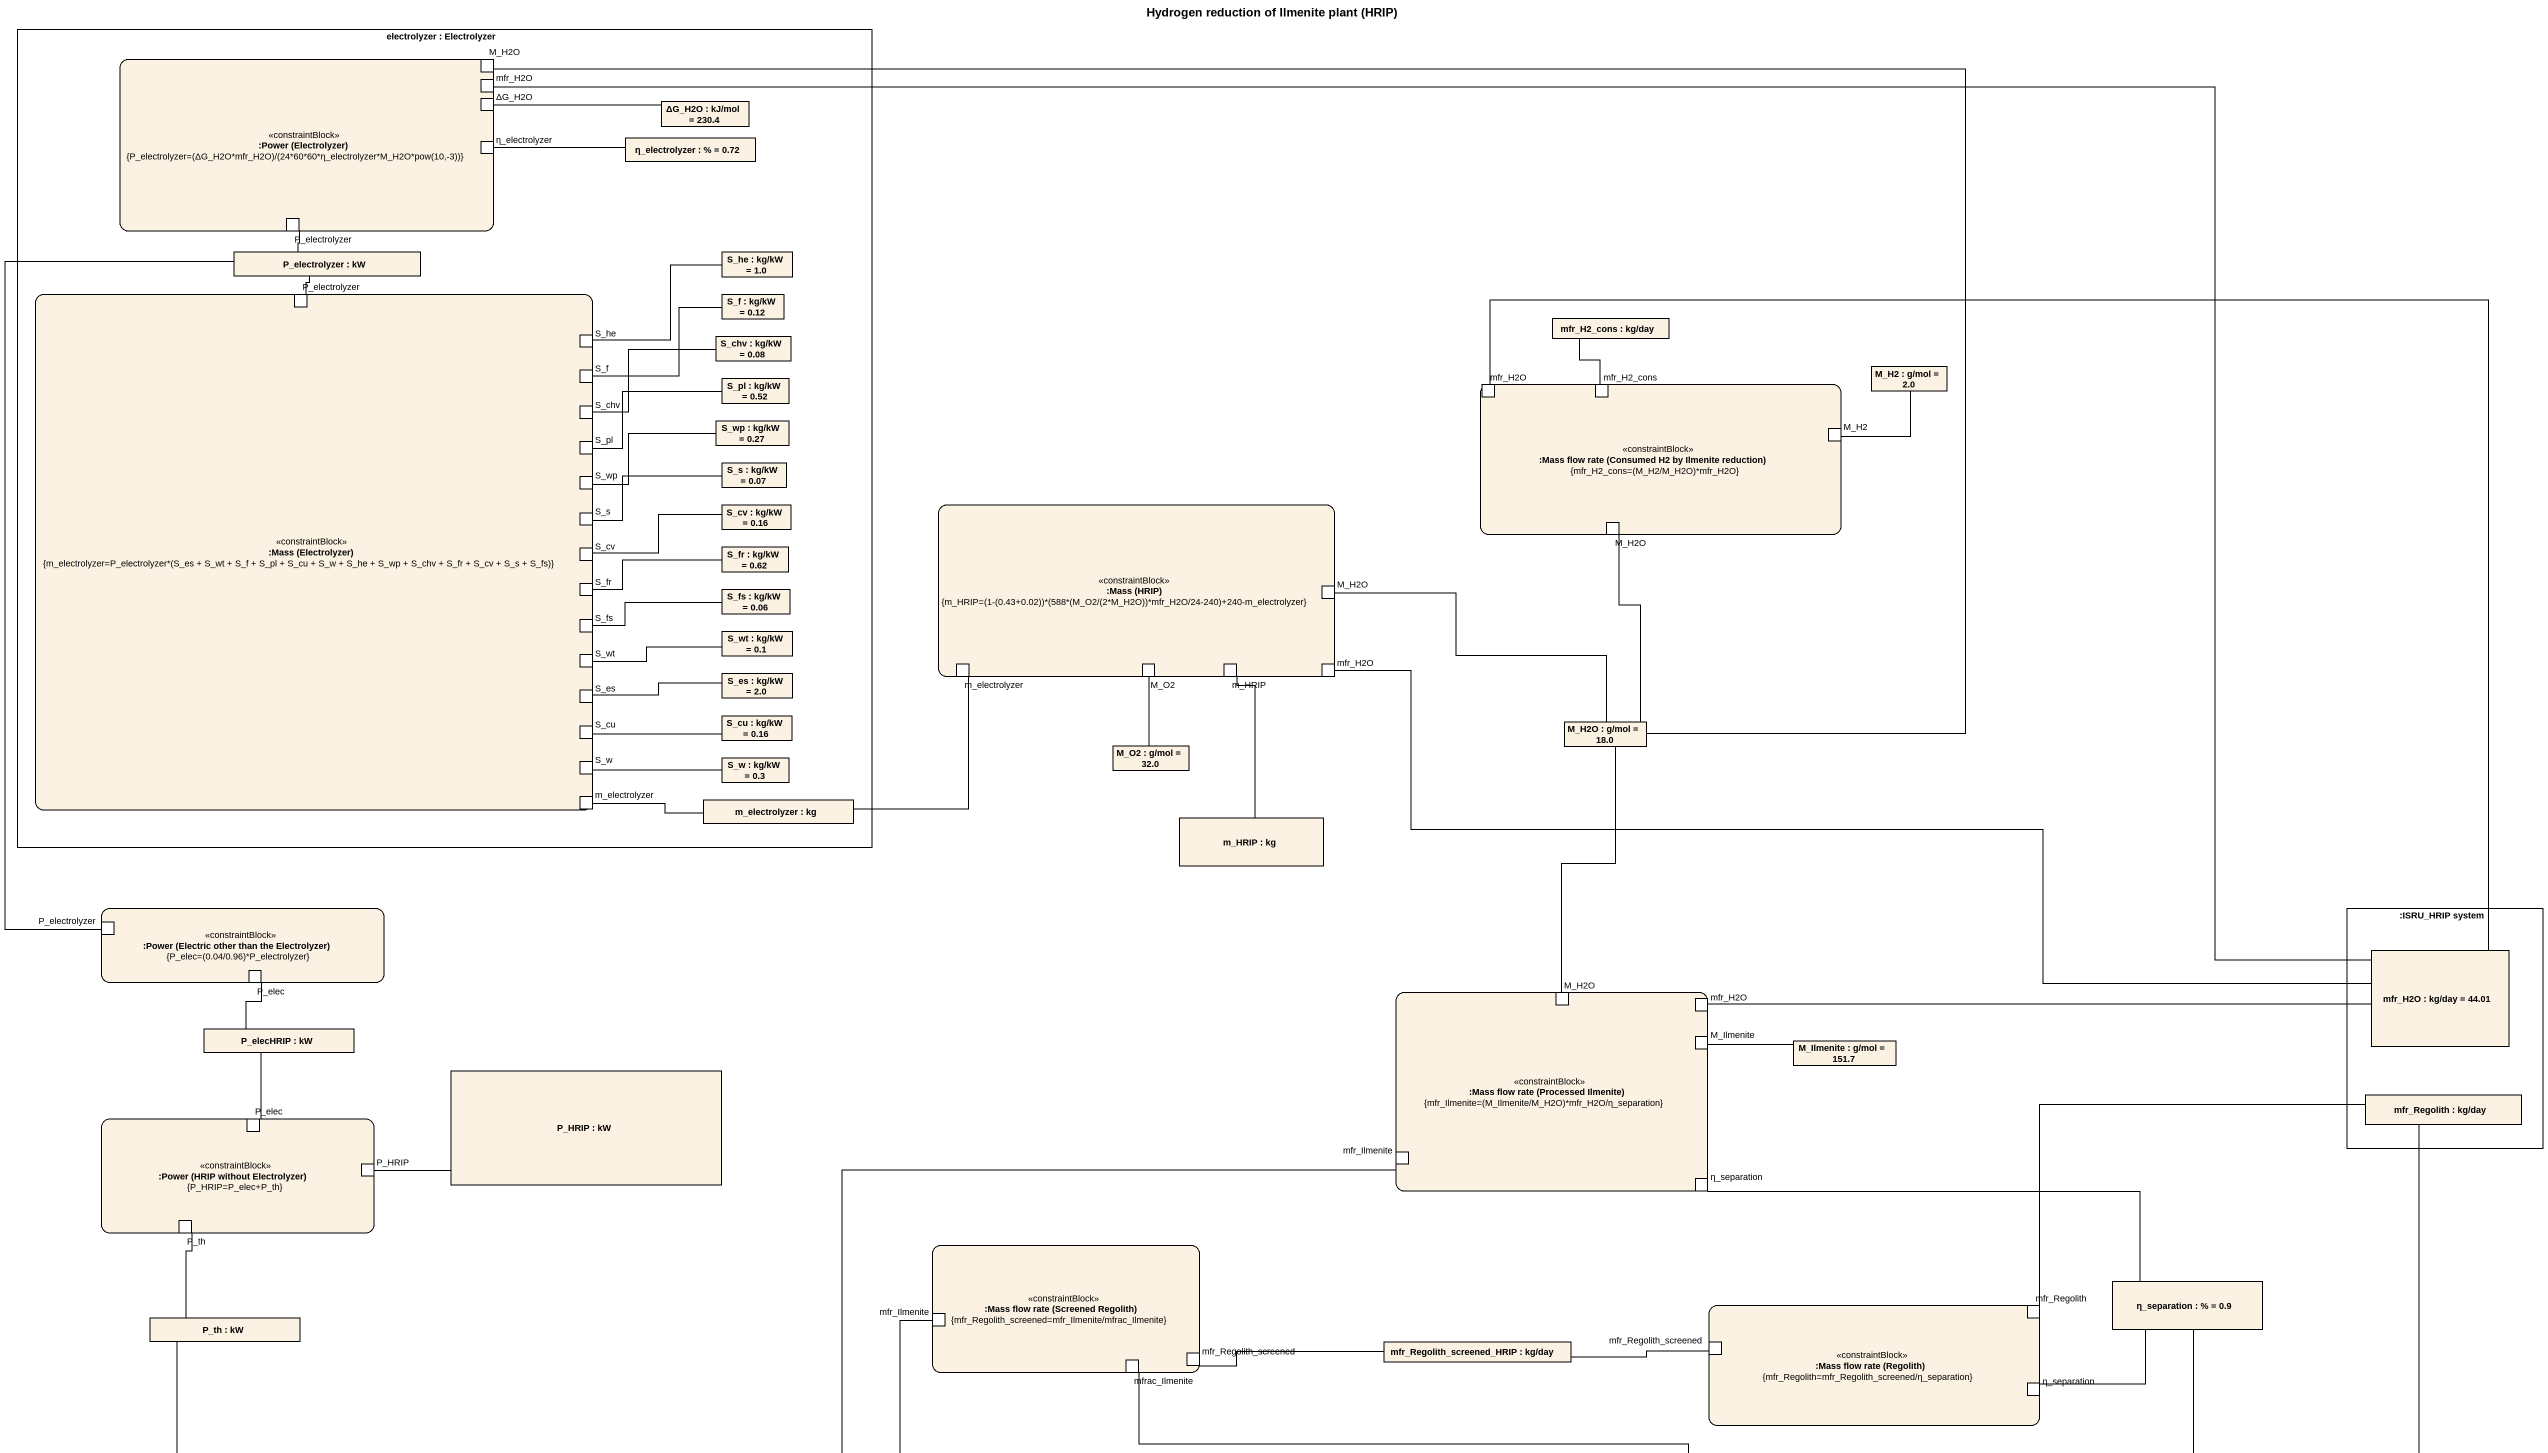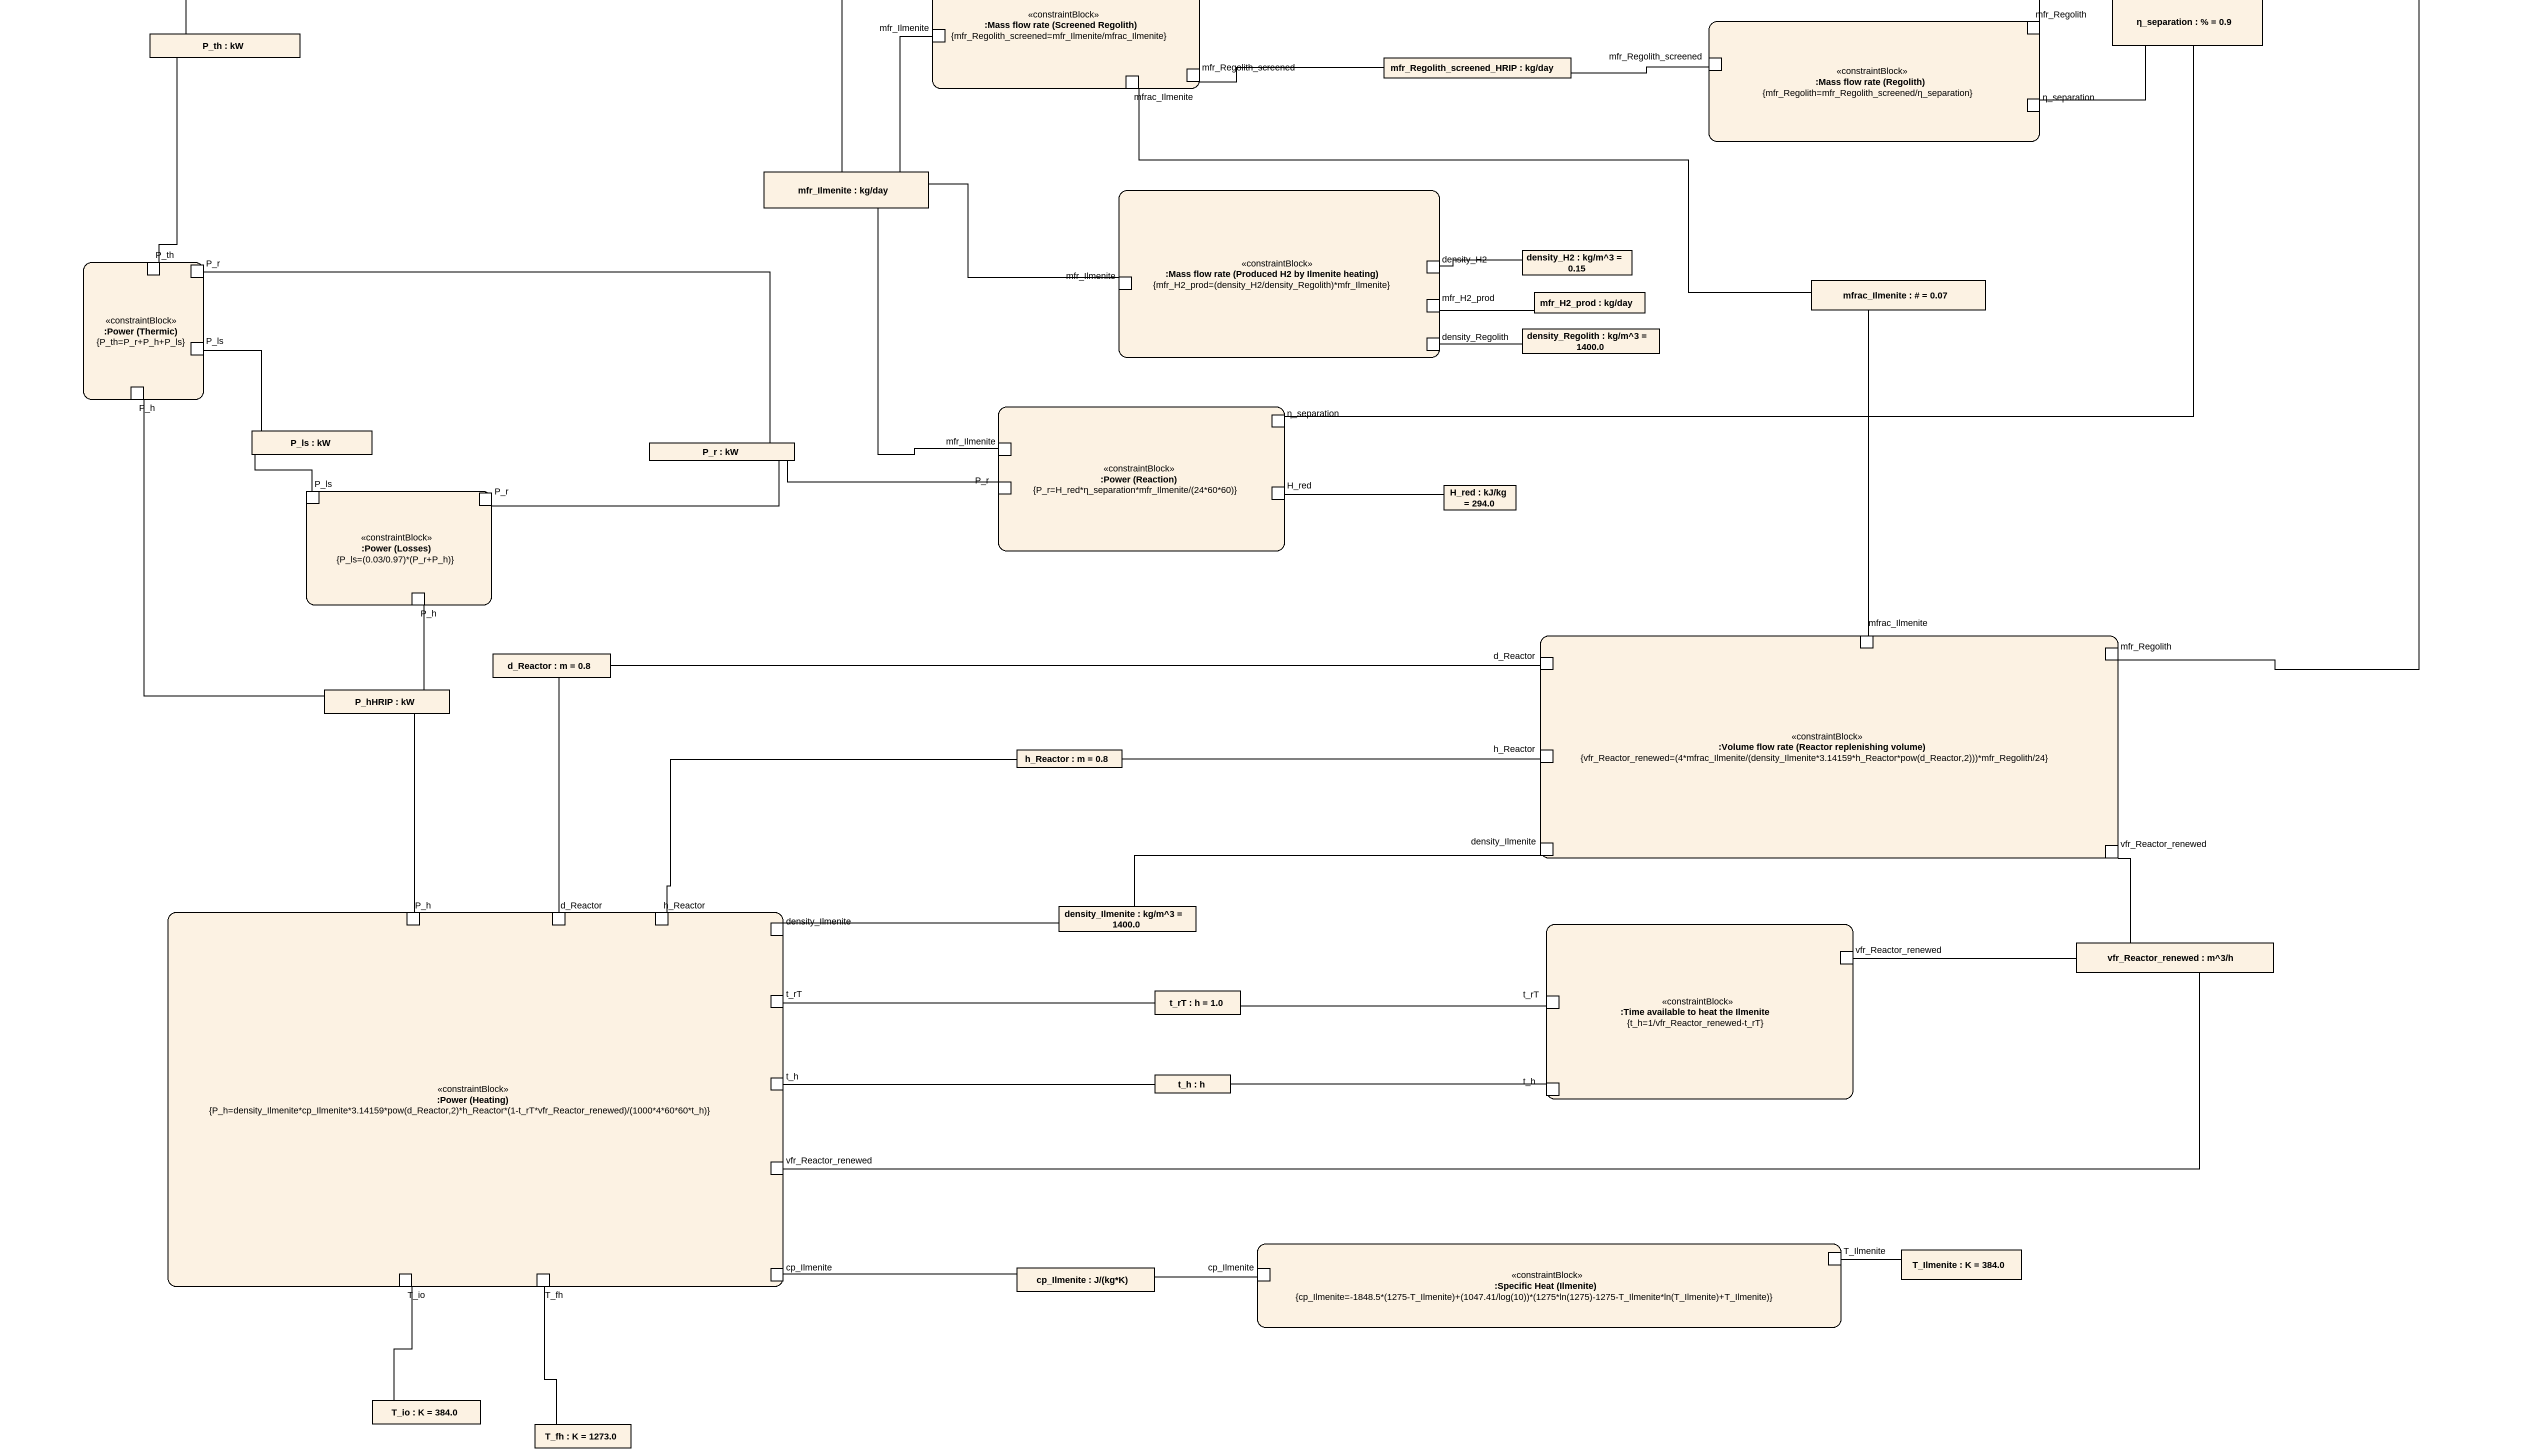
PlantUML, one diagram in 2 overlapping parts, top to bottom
@startuml
title Hydrogen reduction of Ilmenite plant (HRIP)
rectangle "electrolyzer : Electrolyzer" as electrolyzer {
  rectangle ":Power (Electrolyzer)\n{P_electrolyzer=(ΔG_H2O*mfr_H2O)/(24*60*60*η_electrolyzer*M_H2O*pow(10,-3))}" as Power_Electrolyzer <<constraintBlock>> {
    port mfr_H2O
    port M_H2O
    port ΔG_H2O
    port η_electrolyzer
    port P_electrolyzer
  }
  rectangle "ΔG_H2O : kJ/mol = 230.4" as ΔG_H2O_2
  rectangle "η_electrolyzer : % = 0.72" as η_electrolyzer_2
  rectangle "P_electrolyzer : kW" as P_electrolyzer_2
  rectangle "S_he : kg/kW = 1.0" as S_he
  rectangle ":Mass (Electrolyzer)\n{m_electrolyzer=P_electrolyzer*(S_es + S_wt + S_f + S_pl + S_cu + S_w + S_he + S_wp + S_chv + S_fr + S_cv + S_s + S_fs)}" as Mass_Electrolyzer <<constraintBlock>> {
    port "P_electrolyzer" as P_electrolyzer_3
    port "S_he" as S_he_2
    port "S_f" as S_f_2
    port "S_chv" as S_chv_2
    port "S_pl" as S_pl_2
    port "S_wp" as S_wp_2
    port "S_s" as S_s_2
    port S_fr
    port "S_cv" as S_cv_2
    port S_fs
    port S_wt
    port S_es
    port S_cu
    port S_w
    port "m_electrolyzer" as m_electrolyzer_2
  }
  rectangle "S_f : kg/kW = 0.12" as S_f
  rectangle "S_chv : kg/kW = 0.08" as S_chv
  rectangle "S_pl : kg/kW = 0.52" as S_pl
  rectangle "S_wp : kg/kW = 0.27" as S_wp
  rectangle "S_s : kg/kW = 0.07" as S_s
  rectangle "S_cv : kg/kW = 0.16" as S_cv
  rectangle "S_fr : kg/kW = 0.62" as S_fr_2
  rectangle "S_fs : kg/kW = 0.06" as S_fs_2
  rectangle "S_wt : kg/kW = 0.1" as S_wt_2
  rectangle "S_es : kg/kW = 2.0" as S_es_2
  rectangle "S_cu : kg/kW = 0.16" as S_cu_2
  rectangle "S_w : kg/kW = 0.3" as S_w_2
  rectangle "m_electrolyzer : kg" as m_electrolyzer_3
}
rectangle "mfr_H2_cons : kg/day" as mfr_H2_cons
rectangle ":Mass flow rate (Consumed H2 by Ilmenite reduction)\n{mfr_H2_cons=(M_H2/M_H2O)*mfr_H2O}" as Mass_flow_rate_Consumed_H2 <<constraintBlock>> {
  port "mfr_H2O" as mfr_H2O_2
  port "mfr_H2_cons" as mfr_H2_cons_2
  port "M_H2" as M_H2_2
  port "M_H2O" as M_H2O_2
}
rectangle "M_H2 : g/mol = 2.0" as M_H2
rectangle ":Mass (HRIP)\n{m_HRIP=(1-(0.43+0.02))*(588*(M_O2/(2*M_H2O))*mfr_H2O/24-240)+240-m_electrolyzer}" as Mass_HRIP <<constraintBlock>> {
  port "M_H2O" as M_H2O_3
  port m_electrolyzer
  port M_O2
  port m_HRIP
  port "mfr_H2O" as mfr_H2O_3
}
rectangle "M_H2O : g/mol = 18.0" as M_H2O_4
rectangle "M_O2 : g/mol = 32.0" as M_O2_2
rectangle "m_HRIP : kg" as m_HRIP_2
rectangle ":Power (Electric other than the Electrolyzer)\n{P_elec=(0.04/0.96)*P_electrolyzer}" as Power_Electric_other_than <<constraintBlock>> {
  port "P_electrolyzer" as P_electrolyzer_4
  port P_elec
}
rectangle ":ISRU_HRIP system" as ISRU_HRIP_system {
  rectangle "mfr_H2O : kg/day = 44.01" as mfr_H2O_4
  rectangle "mfr_Regolith : kg/day" as mfr_Regolith
}
rectangle ":Mass flow rate (Processed Ilmenite)\n{mfr_Ilmenite=(M_Ilmenite/M_H2O)*mfr_H2O/η_separation}" as Mass_flow_rate_Processed <<constraintBlock>> {
  port "M_H2O" as M_H2O_5
  port "mfr_H2O" as mfr_H2O_5
  port M_Ilmenite
  port mfr_Ilmenite
  port η_separation
}
rectangle "P_elecHRIP : kW" as P_elecHRIP
rectangle "M_Ilmenite : g/mol = 151.7" as M_Ilmenite_2
rectangle "P_HRIP : kW" as P_HRIP
rectangle ":Power (HRIP without Electrolyzer)\n{P_HRIP=P_elec+P_th}" as Power_HRIP_without <<constraintBlock>> {
  port "P_elec" as P_elec_2
  port "P_HRIP" as P_HRIP_2
  port P_th
}
rectangle ":Mass flow rate (Screened Regolith)\n{mfr_Regolith_screened=mfr_Ilmenite/mfrac_Ilmenite}" as Mass_flow_rate_Screened <<constraintBlock>> {
  port "mfr_Ilmenite" as mfr_Ilmenite_2
  port mfr_Regolith_screened
  port mfrac_Ilmenite
}
rectangle "P_th : kW" as P_th_2
rectangle ":Mass flow rate (Regolith)\n{mfr_Regolith=mfr_Regolith_screened/η_separation}" as Mass_flow_rate_Regolith <<constraintBlock>> {
  port "mfr_Regolith" as mfr_Regolith_2
  port "mfr_Regolith_screened" as mfr_Regolith_screened_2
  port "η_separation" as η_separation_3
}
rectangle "η_separation : % = 0.9" as η_separation_2
rectangle "mfr_Regolith_screened_HRIP : kg/day" as mfr_Regolith_screened_HRIP
rectangle "mfr_Ilmenite : kg/day" as mfr_Ilmenite_3
rectangle ":Mass flow rate (Produced H2 by Ilmenite heating)\n{mfr_H2_prod=(density_H2/density_Regolith)*mfr_Ilmenite}" as Mass_flow_rate_Produced_H2 <<constraintBlock>> {
  port density_H2
  port "mfr_Ilmenite" as mfr_Ilmenite_4
  port mfr_H2_prod
  port density_Regolith
}
rectangle ":Power (Thermic)\n{P_th=P_r+P_h+P_ls}" as Power_Thermic <<constraintBlock>> {
  port "P_th" as P_th_3
  port P_r
  port P_ls
  port P_h
}
rectangle "density_H2 : kg/m^3 = 0.15" as density_H2_2
rectangle "mfr_H2_prod : kg/day" as mfr_H2_prod_2
rectangle "mfrac_Ilmenite : # = 0.07" as mfrac_Ilmenite_2
rectangle "density_Regolith : kg/m^3 = 1400.0" as density_Regolith_2
rectangle ":Power (Reaction)\n{P_r=H_red*η_separation*mfr_Ilmenite/(24*60*60)}" as Power_Reaction <<constraintBlock>> {
  port "η_separation" as η_separation_4
  port "mfr_Ilmenite" as mfr_Ilmenite_5
  port "P_r" as P_r_4
  port H_red
}
rectangle "P_ls : kW" as P_ls_2
rectangle "P_r : kW" as P_r_2
rectangle ":Power (Losses)\n{P_ls=(0.03/0.97)*(P_r+P_h)}" as Power_Losses <<constraintBlock>> {
  port "P_ls" as P_ls_3
  port "P_r" as P_r_3
  port "P_h" as P_h_2
}
rectangle "H_red : kJ/kg = 294.0" as H_red_2
rectangle "d_Reactor : m = 0.8" as d_Reactor
rectangle ":Volume flow rate (Reactor replenishing volume)\n{vfr_Reactor_renewed=(4*mfrac_Ilmenite/(density_Ilmenite*3.14159*h_Reactor*pow(d_Reactor,2)))*mfr_Regolith/24}" as Volume_flow_rate_Reactor <<constraintBlock>> {
  port "mfrac_Ilmenite" as mfrac_Ilmenite_3
  port "mfr_Regolith" as mfr_Regolith_3
  port "d_Reactor" as d_Reactor_2
  port "h_Reactor" as h_Reactor_2
  port density_Ilmenite
  port vfr_Reactor_renewed
}
rectangle "P_hHRIP : kW" as P_hHRIP
rectangle "h_Reactor : m = 0.8" as h_Reactor
rectangle ":Power (Heating)\n{P_h=density_Ilmenite*cp_Ilmenite*3.14159*pow(d_Reactor,2)*h_Reactor*(1-t_rT*vfr_Reactor_renewed)/(1000*4*60*60*t_h)}" as Power_Heating <<constraintBlock>> {
  port "P_h" as P_h_3
  port "d_Reactor" as d_Reactor_3
  port "h_Reactor" as h_Reactor_3
  port "density_Ilmenite" as density_Ilmenite_2
  port t_rT
  port t_h
  port "vfr_Reactor_renewed" as vfr_Reactor_renewed_4
  port cp_Ilmenite
  port T_io
  port T_fh
}
rectangle "density_Ilmenite : kg/m^3 = 1400.0" as density_Ilmenite_3
rectangle ":Time available to heat the Ilmenite\n{t_h=1/vfr_Reactor_renewed-t_rT}" as Time_available_to_heat_the <<constraintBlock>> {
  port "vfr_Reactor_renewed" as vfr_Reactor_renewed_2
  port "t_rT" as t_rT_3
  port "t_h" as t_h_3
}
rectangle "vfr_Reactor_renewed : m^3/h" as vfr_Reactor_renewed_3
rectangle "t_rT : h = 1.0" as t_rT_2
rectangle "t_h : h" as t_h_2
rectangle "cp_Ilmenite : J/(kg*K)" as cp_Ilmenite_2
rectangle ":Specific Heat (Ilmenite)\n{cp_Ilmenite=-1848.5*(1275-T_Ilmenite)+(1047.41/log(10))*(1275*ln(1275)-1275-T_Ilmenite*ln(T_Ilmenite)+T_Ilmenite)}" as Specific_Heat_Ilmenite <<constraintBlock>> {
  port "cp_Ilmenite" as cp_Ilmenite_3
  port T_Ilmenite
}
rectangle "T_Ilmenite : K = 384.0" as T_Ilmenite_2
rectangle "T_io : K = 384.0" as T_io_2
rectangle "T_fh : K = 1273.0" as T_fh_2
mfr_H2O -right- mfr_H2O_4
M_H2O -right- M_H2O_4
ΔG_H2O -right- ΔG_H2O_2
η_electrolyzer -right- η_electrolyzer_2
P_electrolyzer -- P_electrolyzer_2
P_electrolyzer_3 -up- P_electrolyzer_2
S_he_2 -right- S_he
S_f_2 -right- S_f
mfr_H2_cons_2 -up- mfr_H2_cons
S_chv_2 -right- S_chv
M_H2_2 -up- M_H2
S_pl_2 -right- S_pl
S_wp_2 -right- S_wp
S_s_2 -right- S_s
M_H2O_2 -- M_H2O_4
S_fr -right- S_fr_2
S_cv_2 -right- S_cv
S_fs -right- S_fs_2
M_H2O_3 -right- M_H2O_4
S_wt -right- S_wt_2
S_es -right- S_es_2
m_electrolyzer -- m_electrolyzer_3
M_O2 -- M_O2_2
m_HRIP -- m_HRIP_2
S_cu -right- S_cu_2
S_w -right- S_w_2
m_electrolyzer_2 -right- m_electrolyzer_3
P_electrolyzer_4 -up- P_electrolyzer_2
P_elec -- P_elecHRIP
mfr_H2O_4 -up- mfr_H2O_2
mfr_H2O_4 -left- mfr_H2O_3
mfr_H2O_4 -left- mfr_H2O_5
M_H2O_5 -up- M_H2O_4
M_Ilmenite -right- M_Ilmenite_2
P_elec_2 -up- P_elecHRIP
P_HRIP_2 -right- P_HRIP
mfr_Ilmenite -left- mfr_Ilmenite_3
η_separation -right- η_separation_2
P_th -- P_th_2
mfr_Ilmenite_2 -- mfr_Ilmenite_3
mfr_Regolith_2 -right- mfr_Regolith
mfr_Regolith_screened -right- mfr_Regolith_screened_HRIP
mfr_Regolith_screened_2 -left- mfr_Regolith_screened_HRIP
mfrac_Ilmenite -right- mfrac_Ilmenite_2
η_separation_3 -right- η_separation_2
P_th_3 -up- P_th_2
P_r -right- P_r_2
density_H2 -right- density_H2_2
mfr_Ilmenite_4 -left- mfr_Ilmenite_3
mfr_H2_prod -right- mfr_H2_prod_2
P_ls -- P_ls_2
density_Regolith -right- density_Regolith_2
P_h -- P_hHRIP
η_separation_4 -right- η_separation_2
mfr_Ilmenite_5 -up- mfr_Ilmenite_3
P_ls_3 -up- P_ls_2
P_r_3 -right- P_r_2
P_r_4 -left- P_r_2
H_red -right- H_red_2
P_h_2 -- P_hHRIP
mfrac_Ilmenite_3 -up- mfrac_Ilmenite_2
mfr_Regolith_3 -up- mfr_Regolith
d_Reactor_2 -left- d_Reactor
h_Reactor_2 -left- h_Reactor
density_Ilmenite -left- density_Ilmenite_3
vfr_Reactor_renewed -- vfr_Reactor_renewed_3
P_h_3 -up- P_hHRIP
d_Reactor_3 -up- d_Reactor
h_Reactor_3 -right- h_Reactor
density_Ilmenite_2 -right- density_Ilmenite_3
vfr_Reactor_renewed_2 -right- vfr_Reactor_renewed_3
t_rT -right- t_rT_2
t_rT_3 -left- t_rT_2
t_h -right- t_h_2
t_h_3 -left- t_h_2
vfr_Reactor_renewed_4 -right- vfr_Reactor_renewed_3
cp_Ilmenite -right- cp_Ilmenite_2
cp_Ilmenite_3 -left- cp_Ilmenite_2
T_Ilmenite -right- T_Ilmenite_2
T_io -- T_io_2
T_fh -- T_fh_2
@enduml
